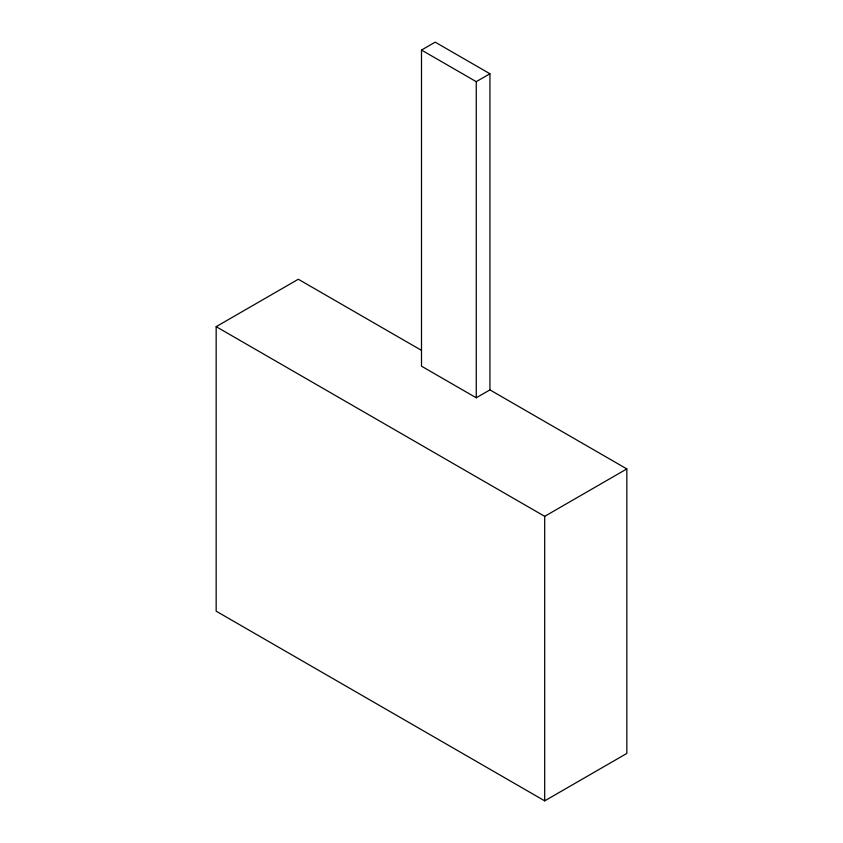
<?xml version="1.0" encoding="UTF-8"?>
<svg xmlns="http://www.w3.org/2000/svg" width="843" height="843" viewBox="0 0 843 843"><rect width="100%" height="100%" fill="white"/><g stroke="black" fill="none" stroke-linecap="round" stroke-linejoin="round"><path stroke-width="1.26" d="M489.941 389.887L476.253 397.791L421.5 366.178L421.5 50.053L435.188 42.15L489.941 73.763L489.941 389.887L626.834 468.919L626.834 753.431L544.694 800.85L216.166 611.175L216.166 326.662L298.306 279.244L421.5 350.372M421.5 50.053L476.253 81.666L489.941 73.763M216.166 326.662L544.694 516.337L626.834 468.919M544.694 516.337L544.694 800.85M476.253 81.666L476.253 397.791"/></g></svg>
